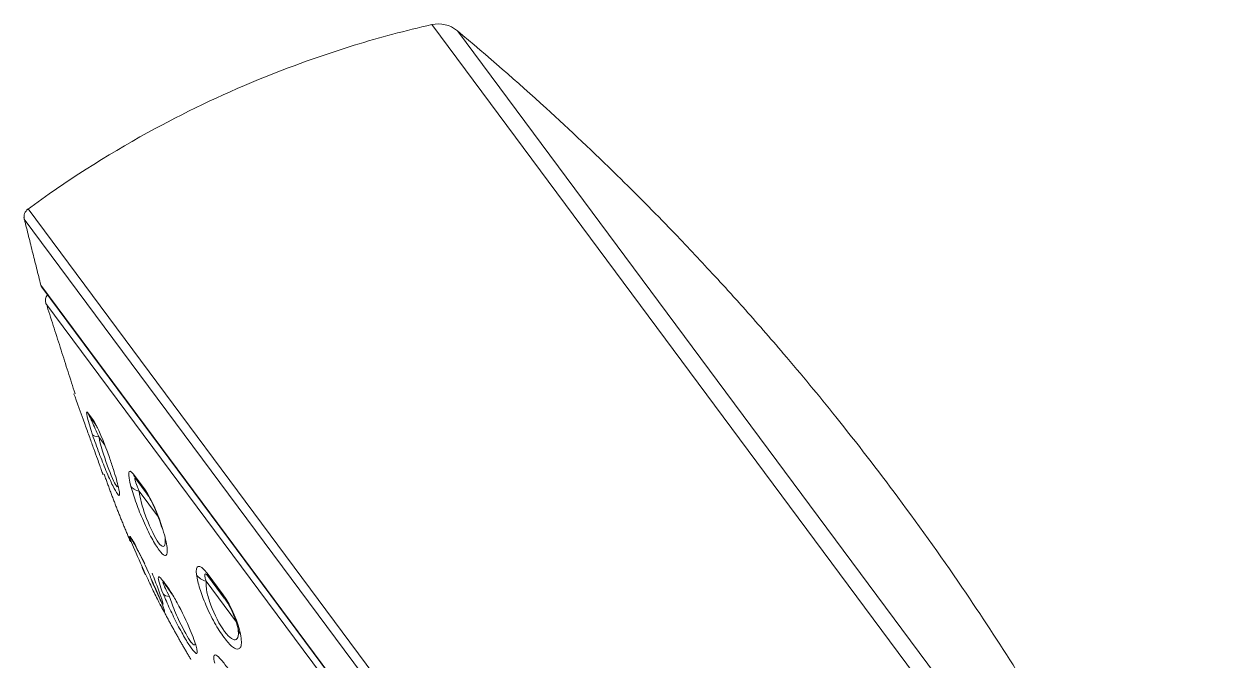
# Model space of a CAD drawing. Extents: x 4791 to 7950, y -233 to 2082.
# Drawn here: x 6649.7 to 6710.1, y 1199.3 to 1231.6 of the extents above; entities that cross this region are included whole.
import ezdxf

# ---------------------------------------------------------------- set-up
doc = ezdxf.new("R2010")
doc.units = 0
doc.header["$LTSCALE"] = 1.7
doc.header["$MEASUREMENT"] = 0
doc.layers.add('1', color=7, linetype='CONTINUOUS', true_color=0xffffff)

msp = doc.modelspace()

# ---------------------------------------------------------------- linework, layer by layer
at = {"layer": '1', "color": 7, "linetype": 'Continuous', "lineweight": 13}
for p, q in [((6670.331, 1231.534), (6709.93, 1178.215)), ((6710.122, 1179.389), (6671.627, 1231.223)), ((6692.991, 1164.139), (6649.878, 1222.191)), ((6649.686, 1221.675), (6692.459, 1164.082)), ((6650.523, 1218.337), (6671.104, 1190.624)), ((6690.872, 1163.424), (6650.779, 1217.409)), ((6652.194, 1212.824), (6652.201, 1212.814)), ((6652.896, 1211.879), (6653.204, 1211.463)), ((6653.769, 1210.228), (6653.458, 1210.647)), ((6655.22, 1208.75), (6655.807, 1207.959)), ((6656.487, 1206.569), (6655.501, 1207.897)), ((6655.087, 1205.531), (6655.083, 1205.537)), ((6658.946, 1203.733), (6659.754, 1202.645)), ((6656.824, 1203.193), (6656.812, 1203.209))]:
    msp.add_line(p, q, dxfattribs=at)
at = {"layer": '1', "color": 7, "linetype": 'Continuous', "lineweight": 18}
for p, q in [((6650.572, 1218.236), (6691.604, 1162.986)), ((6653.338, 1211.201), (6653.033, 1211.612)), ((6655.913, 1207.734), (6655.332, 1208.516)), ((6655.164, 1205.391), (6655.174, 1205.377)), ((6660.43, 1201.26), (6658.896, 1203.326)), ((6659.818, 1202.476), (6659.019, 1203.552)), ((6656.9, 1203.053), (6656.889, 1203.069)), ((6656.9, 1203.053), (6657.158, 1202.706))]:
    msp.add_line(p, q, dxfattribs=at)
for centre, radius, start, end in [((6670.665, 1230.072), 1.5, 50.11606, 102.84066), ((6650.173, 1221.788), 0.5, 126.25948, 193.0225), ((6650.813, 1218.415), 0.3, 195.11516, 216.6), ((6651.26, 1217.544), 0.5, 142.86302, 195.69912)]:
    msp.add_arc(centre, radius, start, end, dxfattribs=at)
for centre, major_axis, ratio, start_param, end_param in [((6653.836, 1212.208), (-0.803, -0.596), 0.95956, 5.969297, 6.283185), ((6654.141, 1211.797), (0.803, 0.596), 0.941765, 2.827704, 3.141593), ((6656.135, 1209.112), (-0.803, -0.596), 0.825606, 5.969297, 6.283185), ((6656.716, 1208.33), (0.803, 0.596), 0.791757, 2.827704, 3.141593), ((6655.816, 1205.854), (0.642, 0.477), 0.98313, 2.907178, 3.141593), ((6655.821, 1205.849), (-0.642, -0.477), 0.982815, 6.04877, 6.283185), ((6657.531, 1203.546), (0.642, 0.477), 0.850668, 2.907178, 3.141593), ((6657.543, 1203.53), (-0.642, -0.477), 0.849766, 6.04877, 6.283185), ((6660.621, 1203.072), (0.803, 0.596), 0.564247, 2.827704, 3.141593)]:
    msp.add_ellipse(centre, major_axis=major_axis, ratio=ratio, start_param=start_param, end_param=end_param, dxfattribs=at)
at = {"layer": '1', "color": 7, "linetype": 'Continuous', "lineweight": 13}
for centre, major_axis, ratio, start_param, end_param in [((6654.08, 1211.095), (-0.947, -0.32), 0.329999, 0.070847, 0.748876), ((6656.004, 1208.504), (-0.964, -0.267), 0.591366, 0.189181, 0.86721), ((6657.608, 1206.344), (-0.959, -0.284), 0.532582, 6.233886, 6.511252), ((6659.291, 1204.078), (-0.99, -0.139), 0.794845, 0.373885, 1.051914), ((6657.442, 1203.038), (-0.742, -0.3), 0.529919, 0.109514, 0.806377), ((6661.499, 1201.105), (-0.984, -0.181), 0.752136, 0.017688, 0.389894)]:
    msp.add_ellipse(centre, major_axis=major_axis, ratio=ratio, start_param=start_param, end_param=end_param, dxfattribs=at)
at = {"layer": '1', "color": 7, "linetype": 'Continuous', "lineweight": 18}
for points, knots in [([(6670.331, 1231.534), (6669.007, 1231.232), (6666.041, 1230.441), (6661.187, 1228.702), (6655.571, 1226.011), (6651.789, 1223.595), (6649.829, 1222.156)], [0, 0, 0, 0, 0.179139, 0.406118, 0.680404, 1, 1, 1, 1]), ([(6693.945, 1207.587), (6692.922, 1208.965), (6691.029, 1211.417), (6688.386, 1214.613), (6686.283, 1217.022), (6684.402, 1219.094), (6682.296, 1221.327), (6679.508, 1224.138), (6675.899, 1227.55), (6673.154, 1229.946), (6671.627, 1231.223)], [0, 0, 0, 0, 0.157953, 0.285269, 0.381789, 0.452398, 0.542901, 0.664411, 0.816843, 1, 1, 1, 1]), ([(6653.033, 1211.612), (6653.04, 1211.599), (6653.055, 1211.567), (6653.155, 1211.337), (6653.302, 1211), (6653.414, 1210.748), (6653.458, 1210.647)], [0, 0, 0, 0, 0.208279, 0.500324, 0.801781, 1, 1, 1, 1]), ([(6652.766, 1211.26), (6652.844, 1211.043), (6652.995, 1210.623), (6653.209, 1210.029), (6653.427, 1209.423), (6653.631, 1208.865), (6653.689, 1208.703), (6653.672, 1208.75), (6653.66, 1208.784)], [0, 0, 0, 0, 0.155529, 0.300817, 0.444842, 0.671113, 0.888721, 1, 1, 1, 1]), ([(6655.332, 1208.516), (6655.316, 1208.533), (6655.278, 1208.574), (6655.296, 1208.455), (6655.378, 1208.205), (6655.466, 1207.984), (6655.501, 1207.897)], [0, 0, 0, 0, 0.208279, 0.500324, 0.801781, 1, 1, 1, 1]), ([(6655.879, 1207.785), (6655.953, 1207.681), (6656.096, 1207.45), (6656.312, 1207.007), (6656.5, 1206.536), (6656.599, 1206.237), (6656.643, 1206.088)], [0, 0, 0, 0, 0.247766, 0.491358, 0.742839, 1, 1, 1, 1]), ([(6710.122, 1179.389), (6709.449, 1180.968), (6708.181, 1183.795), (6706.357, 1187.521), (6704.876, 1190.356), (6703.531, 1192.81), (6702.005, 1195.473), (6699.952, 1198.857), (6697.241, 1203.017), (6695.132, 1205.989), (6693.945, 1207.587)], [0, 0, 0, 0, 0.157978, 0.285309, 0.381843, 0.452457, 0.542953, 0.664455, 0.816873, 1, 1, 1, 1]), ([(6655.083, 1205.537), (6655.054, 1205.575), (6655.027, 1205.613), (6655.021, 1205.58), (6655.042, 1205.511), (6655.177, 1205.155), (6655.364, 1204.715), (6655.576, 1204.24)], [0, 0, 0, 0, 0.25, 0.25, 0.5, 0.5, 1, 1, 1, 1]), ([(6656.056, 1203.594), (6655.841, 1204.073), (6655.602, 1204.583), (6655.33, 1205.124), (6655.255, 1205.265), (6655.147, 1205.451), (6655.116, 1205.492), (6655.087, 1205.531)], [0, 0, 0, 0, 0.5, 0.5, 0.75, 0.75, 1, 1, 1, 1]), ([(6655.795, 1204.227), (6655.611, 1204.569), (6655.429, 1204.908), (6655.244, 1205.243), (6655.197, 1205.327), (6655.148, 1205.413), (6655.146, 1205.414), (6655.174, 1205.377)], [0, 0, 0, 0, 0.5, 0.5, 0.75, 0.75, 1, 1, 1, 1]), ([(6656.056, 1203.594), (6656.139, 1203.407), (6656.299, 1203.047), (6656.503, 1202.571), (6656.686, 1202.125), (6656.82, 1201.765), (6656.79, 1201.746), (6656.624, 1202.031), (6656.317, 1202.642), (6655.952, 1203.407), (6655.703, 1203.959), (6655.576, 1204.24)], [0, 0, 0, 0, 0.087607, 0.169371, 0.250856, 0.377447, 0.501128, 0.621802, 0.747777, 0.872041, 1, 1, 1, 1]), ([(6656.714, 1202.176), (6656.719, 1202.206), (6656.656, 1202.418), (6656.439, 1203.017), (6656.268, 1203.459), (6656.162, 1203.734)], [0, 0, 0, 0, 0.420697, 0.640435, 1, 1, 1, 1]), ([(6659.019, 1203.552), (6658.982, 1203.598), (6658.892, 1203.708), (6658.821, 1203.707), (6658.825, 1203.563), (6658.876, 1203.393), (6658.896, 1203.326)], [0, 0, 0, 0, 0.208279, 0.500324, 0.801781, 1, 1, 1, 1]), ([(6657.043, 1202.546), (6656.884, 1202.855), (6656.76, 1203.115), (6656.7, 1203.283), (6656.7, 1203.303), (6656.753, 1203.252), (6656.807, 1203.179), (6656.889, 1203.069)], [0, 0, 0, 0, 0.5, 0.5, 0.75, 0.75, 1, 1, 1, 1]), ([(6658.097, 1200.846), (6657.921, 1201.273), (6657.673, 1201.794), (6657.313, 1202.454), (6657.197, 1202.651), (6656.992, 1202.966), (6656.907, 1203.08), (6656.824, 1203.193)], [0, 0, 0, 0, 0.5, 0.5, 0.75, 0.75, 1, 1, 1, 1]), ([(6656.9, 1203.053), (6656.985, 1202.939), (6657.087, 1202.802), (6657.211, 1202.624), (6657.226, 1202.603), (6657.24, 1202.581)], [0, 0, 0, 0, 0.880282, 0.880282, 1, 1, 1, 1]), ([(6659.795, 1202.513), (6659.887, 1202.383), (6660.054, 1202.12), (6660.275, 1201.676), (6660.435, 1201.257), (6660.498, 1201.018), (6660.519, 1200.906)], [0, 0, 0, 0, 0.252771, 0.498396, 0.748261, 1, 1, 1, 1])]:
    msp.add_open_spline(points, degree=3, knots=knots, dxfattribs=at)
for points, degree in [([(6649.664, 1221.77), (6650.523, 1218.337)], 1), ([(6650.843, 1217.257), (6652.257, 1212.832)], 1), ([(6652.766, 1211.26), (6652.498, 1212.011), (6652.216, 1212.794), (6652.201, 1212.814)], 3), ([(6653.297, 1211.262), (6653.34, 1211.2), (6653.385, 1211.123), (6653.433, 1211.03)], 3), ([(6653.732, 1208.758), (6654.342, 1207.015), (6655.07, 1205.329)], 2), ([(6656.824, 1205.271), (6656.829, 1205.333), (6656.827, 1205.41), (6656.82, 1205.498)], 3), ([(6655.646, 1204.046), (6655.734, 1203.859), (6655.822, 1203.672)], 2), ([(6656.575, 1202.155), (6657.307, 1200.738), (6658.129, 1199.363)], 2), ([(6660.519, 1200.906), (6660.539, 1200.682)], 1)]:
    msp.add_open_spline(points, degree=degree, dxfattribs=at)
at = {"layer": '1', "color": 7, "linetype": 'Continuous', "lineweight": 13}
for points in [[(6652.896, 1211.879), (6652.751, 1212.073), (6652.901, 1211.469), (6653.143, 1210.753)], [(6653.995, 1209.605), (6653.743, 1210.333), (6653.377, 1211.23), (6653.204, 1211.463)], [(6655.22, 1208.75), (6654.93, 1209.139), (6654.915, 1208.757), (6655.087, 1208.135)], [(6656.709, 1205.952), (6656.517, 1206.599), (6656.121, 1207.536), (6655.807, 1207.959)], [(6655.178, 1205.372), (6655.193, 1205.351), (6655.215, 1205.322), (6655.241, 1205.286)], [(6658.946, 1203.733), (6658.54, 1204.279), (6658.342, 1204.142), (6658.409, 1203.662)], [(6660.641, 1200.656), (6660.546, 1201.174), (6660.179, 1202.072), (6659.754, 1202.645)]]:
    msp.add_open_spline(points, degree=3, dxfattribs=at)
for points, knots in [([(6653.995, 1209.605), (6654.065, 1209.398), (6654.201, 1208.998), (6654.358, 1208.48), (6654.483, 1208.001), (6654.545, 1207.633), (6654.427, 1207.693), (6654.181, 1208.122), (6653.833, 1208.907), (6653.464, 1209.83), (6653.252, 1210.44), (6653.143, 1210.753)], [0, 0, 0, 0, 0.087456, 0.169153, 0.25014, 0.377375, 0.499739, 0.622279, 0.749894, 0.871256, 1, 1, 1, 1]), ([(6653.458, 1210.647), (6653.478, 1210.561), (6653.534, 1210.324), (6653.679, 1209.82), (6653.977, 1208.917), (6654.256, 1208.288), (6654.39, 1208.108), (6654.414, 1208.105), (6654.425, 1208.144)], [0, 0, 0, 0, 0.076651, 0.210692, 0.420562, 0.8268, 0.827008, 1, 1, 1, 1]), ([(6656.709, 1205.952), (6656.759, 1205.771), (6656.857, 1205.422), (6656.928, 1205.021), (6656.932, 1204.704), (6656.833, 1204.552), (6656.534, 1204.857), (6656.139, 1205.486), (6655.719, 1206.368), (6655.336, 1207.31), (6655.172, 1207.855), (6655.087, 1208.135)], [0, 0, 0, 0, 0.087456, 0.169153, 0.25014, 0.377375, 0.499739, 0.622279, 0.749894, 0.871256, 1, 1, 1, 1]), ([(6655.501, 1207.897), (6655.512, 1207.823), (6655.542, 1207.62), (6655.655, 1207.159), (6655.941, 1206.272), (6656.315, 1205.516), (6656.672, 1205.035), (6656.8, 1205.039), (6656.823, 1205.26), (6656.824, 1205.271)], [0, 0, 0, 0, 0.061086, 0.167908, 0.335161, 0.658907, 0.659073, 0.983257, 1, 1, 1, 1]), ([(6656.113, 1203.427), (6656.186, 1203.252), (6656.439, 1202.666), (6656.642, 1202.255), (6656.706, 1202.169), (6656.713, 1202.166), (6656.714, 1202.176)], [0, 0, 0, 0, 0.244693, 0.843699, 0.845312, 1, 1, 1, 1]), ([(6656.812, 1203.209), (6656.73, 1203.319), (6656.647, 1203.432), (6656.525, 1203.555), (6656.487, 1203.566), (6656.458, 1203.431), (6656.553, 1203.114), (6656.722, 1202.696)], [0, 0, 0, 0, 0.25, 0.25, 0.5, 0.5, 1, 1, 1, 1]), ([(6660.641, 1200.656), (6660.662, 1200.516), (6660.703, 1200.244), (6660.665, 1199.989), (6660.533, 1199.855), (6660.27, 1199.924), (6659.814, 1200.439), (6659.314, 1201.211), (6658.878, 1202.115), (6658.539, 1202.998), (6658.453, 1203.436), (6658.409, 1203.662)], [0, 0, 0, 0, 0.087456, 0.169153, 0.25014, 0.377375, 0.499739, 0.622279, 0.749894, 0.871256, 1, 1, 1, 1]), ([(6658.896, 1203.326), (6658.894, 1203.27), (6658.888, 1203.115), (6658.943, 1202.731), (6659.166, 1201.93), (6659.586, 1201.112), (6660.077, 1200.45), (6660.426, 1200.234), (6660.53, 1200.537), (6660.542, 1200.704), (6660.543, 1200.736)], [0, 0, 0, 0, 0.051471, 0.14148, 0.282408, 0.555197, 0.555337, 0.828495, 0.969107, 1, 1, 1, 1]), ([(6658.097, 1200.846), (6658.161, 1200.684), (6658.287, 1200.371), (6658.402, 1200.014), (6658.459, 1199.737), (6658.424, 1199.606), (6658.198, 1199.85), (6657.863, 1200.363), (6657.456, 1201.108), (6657.044, 1201.937), (6656.83, 1202.441), (6656.722, 1202.696)], [0, 0, 0, 0, 0.087607, 0.169371, 0.250856, 0.377447, 0.501128, 0.621802, 0.747777, 0.872041, 1, 1, 1, 1]), ([(6657.043, 1202.546), (6657.085, 1202.423), (6657.216, 1202.033), (6657.605, 1201.123), (6657.986, 1200.445), (6658.259, 1200.077), (6658.335, 1200.049), (6658.347, 1200.151)], [0, 0, 0, 0, 0.112863, 0.354732, 0.700242, 0.701173, 1, 1, 1, 1]), ([(6660.041, 1198.861), (6659.916, 1199.029), (6659.789, 1199.201), (6659.566, 1199.461), (6659.471, 1199.549), (6659.269, 1199.646), (6659.248, 1199.485), (6659.339, 1199.173)], [0, 0, 0, 0, 0.25, 0.25, 0.5, 0.5, 1, 1, 1, 1])]:
    msp.add_open_spline(points, degree=3, knots=knots, dxfattribs=at)

doc.saveas('drawing.dxf')
